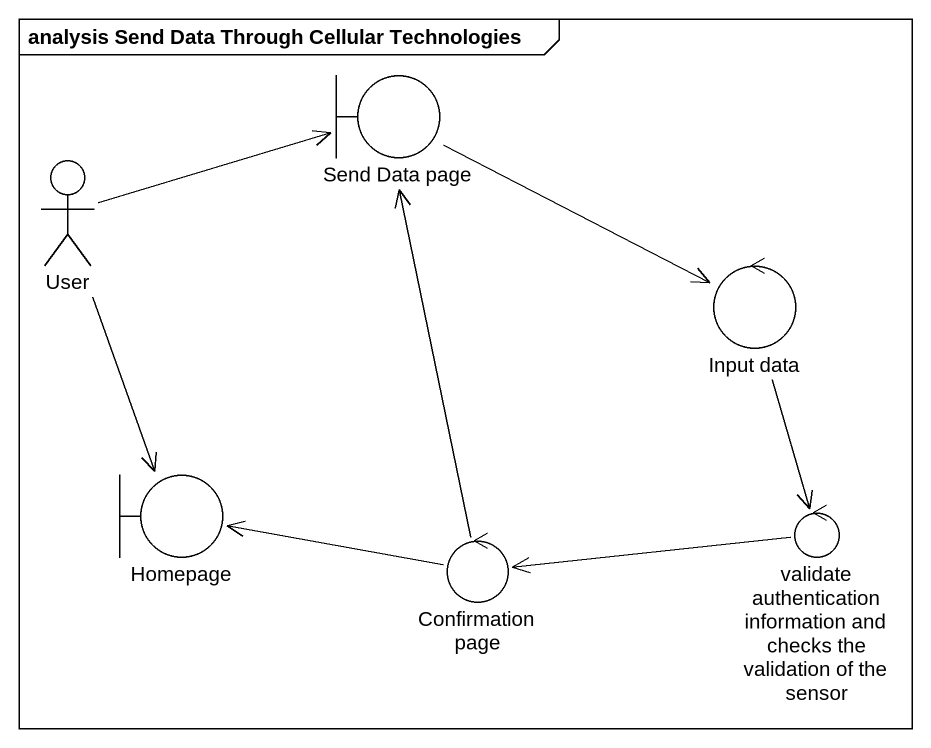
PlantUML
@startuml
mainframe analysis Send Data Through Cellular Technologies
boundary "Send Data page" as Send_Data_page
actor User
control "Input data" as Input_data
boundary Homepage
control "Confirmation page" as Confirmation_page
control "validate authentication information and checks the validation of the sensor" as validate_authentication
Send_Data_page -right-> Input_data
User -right-> Send_Data_page
User --> Homepage
Input_data --> validate_authentication
Confirmation_page -up-> Send_Data_page
Confirmation_page -left-> Homepage
validate_authentication -left-> Confirmation_page
@enduml
